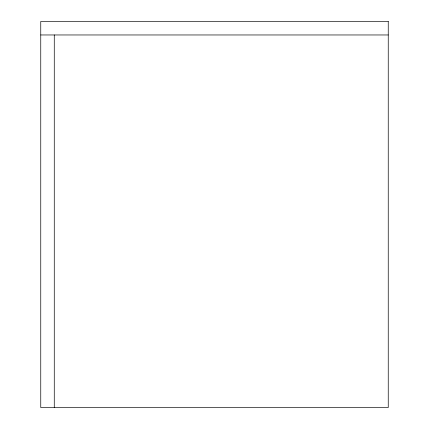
<?xml version="1.0" encoding="UTF-8"?>
<svg xmlns="http://www.w3.org/2000/svg" width="429" height="429" viewBox="0 0 429 429"><rect width="100%" height="100%" fill="white"/><g stroke="black" fill="none" stroke-linecap="round" stroke-linejoin="round"><path stroke-width="0.64" d="M40.755 34.964L388.245 34.964M54.269 34.964L54.269 407.55M388.245 21.45L40.755 21.45L40.755 407.55L388.245 407.55L388.245 21.45"/></g></svg>
